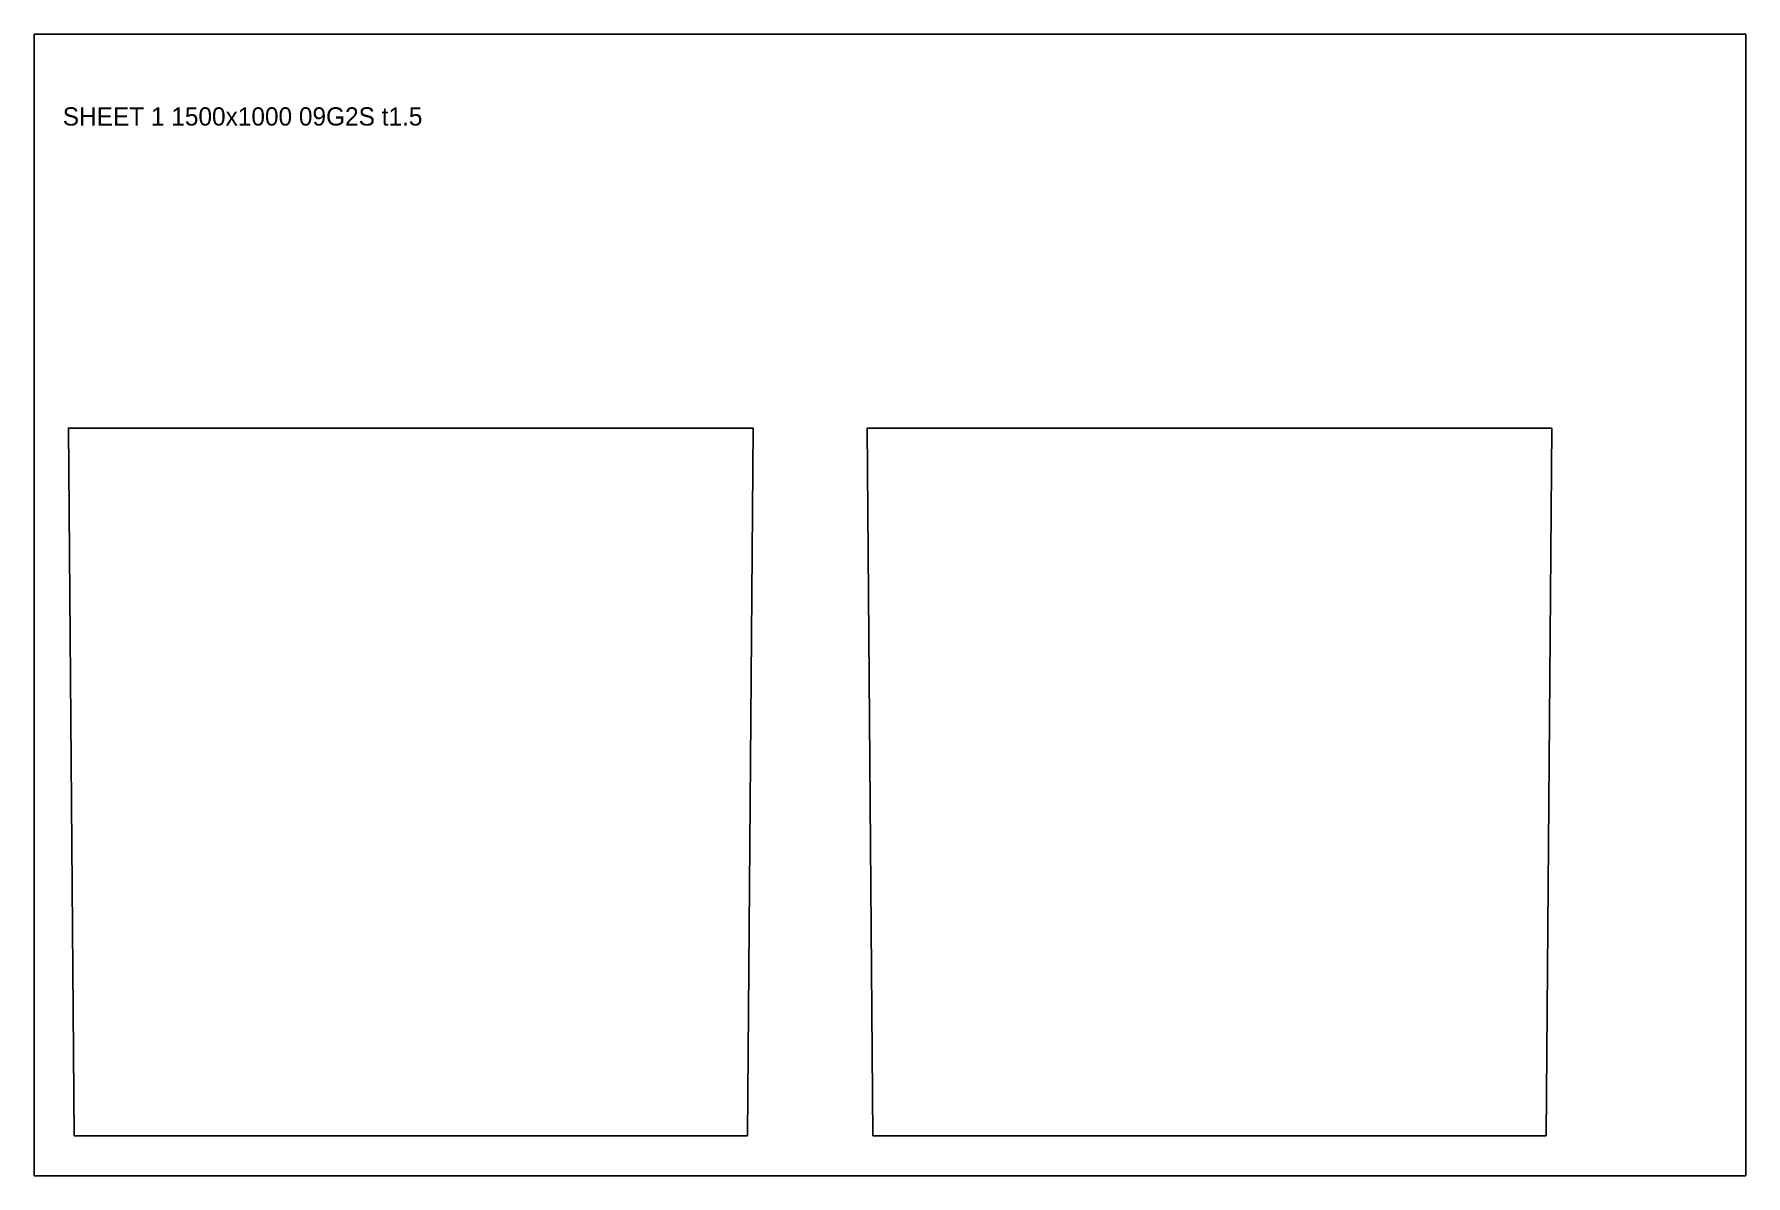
# Model space of a CAD drawing. Header units: millimetres. Extents: x 0 to 1500, y 0 to 1000.
import ezdxf

# ---------------------------------------------------------------- set-up
doc = ezdxf.new("R2010")
doc.units = ezdxf.units.MM
for name, color, linetype in [('CUT', 1, 'Continuous'), ('INFO', 7, 'Continuous'), ('SHEET', 8, 'Continuous')]:
    doc.layers.add(name, color=color, linetype=linetype)

msp = doc.modelspace()

# ---------------------------------------------------------------- linework, layer by layer
at = {"layer": 'CUT'}
for points in [[(35, 35), (625, 35), (630, 655), (30, 655)], [(735, 35), (1325, 35), (1330, 655), (730, 655)]]:
    msp.add_lwpolyline(points, close=True, dxfattribs=at)
at = {"layer": 'SHEET'}
msp.add_lwpolyline([(0, 0), (1500, 0), (1500, 1000), (0, 1000)], close=True, dxfattribs=at)

# ---------------------------------------------------------------- texts
at = {"layer": 'INFO'}
msp.add_text('SHEET 1 1500x1000 09G2S t1.5', height=16, dxfattribs=at).set_placement((25, 920))

doc.saveas('drawing.dxf')
